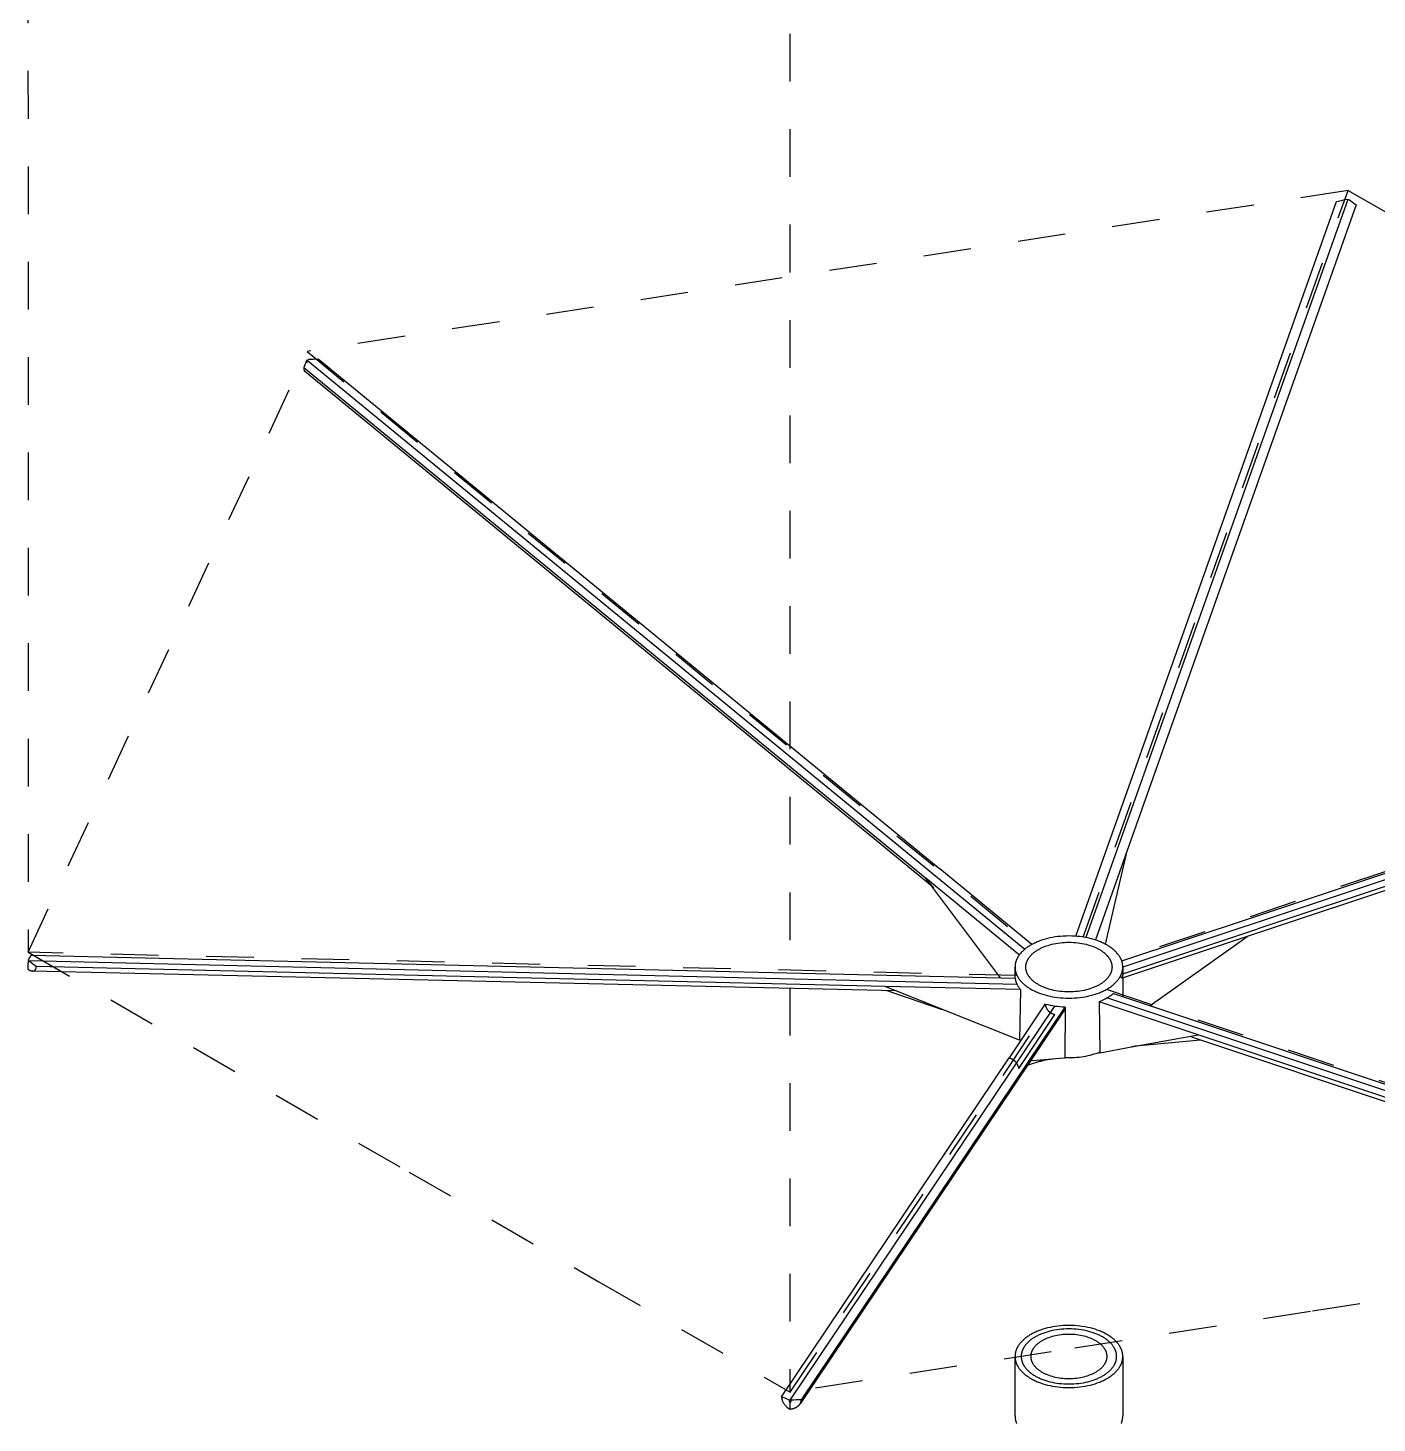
# Model space of a CAD drawing. Header units: millimetres. Extents: x 1.5 to 37.9, y -0.3 to 12.6.
# Drawn here: x 33.504 to 36.332, y 6.713 to 9.638 of the extents above; entities that cross this region are included whole.
import ezdxf

# ---------------------------------------------------------------- set-up
doc = ezdxf.new("R2010")
doc.units = ezdxf.units.MM
doc.linetypes.add('ACAD_ISO02W100', pattern=[15, 12, -3])
doc.layers.add('0.2', color=6, linetype='Continuous', lineweight=15)
doc.layers.add('0.3', color=4, linetype='Continuous', lineweight=20)

msp = doc.modelspace()

# ---------------------------------------------------------------- linework, layer by layer
at = {"layer": '0.2', "linetype": 'ACAD_ISO02W100', "lineweight": -3, "ltscale": 0.008}
for p, q in [((33.504, 10.948), (33.5044, 7.7002)), ((35.1013, 10.0258), (35.1013, 6.7783))]:
    msp.add_line(p, q, dxfattribs=at)
for points in [[(36.271, 9.2975), (34.089, 8.96)], [(35.7159, 7.7318), (36.271, 9.2975)], [(36.271, 9.2975), (37.8682, 8.3753)], [(33.5044, 7.7002), (34.089, 8.96)], [(34.089, 8.96), (35.6062, 7.7141)], [(37.8682, 8.3753), (35.7957, 7.6848)], [(35.5771, 7.6512), (33.5044, 7.7002)], [(33.5044, 7.7002), (34.303, 7.2392), (34.7008, 7.0092), (35.1017, 6.7781)], [(35.7662, 7.6219), (37.2836, 7.1156)], [(35.1017, 6.7781), (35.6572, 7.6048)], [(37.2836, 7.1156), (36.1926, 6.9468), (35.6489, 6.8625), (35.1017, 6.7781)]]:
    msp.add_lwpolyline(points, dxfattribs=at)
at = {"layer": '0.2', "lineweight": -3}
for points in [[(35.7988, 6.8526), (35.7988, 6.8535), (35.7988, 6.8543), (35.7988, 6.8551), (35.7987, 6.856), (35.7986, 6.8568), (35.7985, 6.8577), (35.7984, 6.8585), (35.7982, 6.8593), (35.7981, 6.8602), (35.7979, 6.861), (35.7977, 6.8619), (35.7975, 6.8627), (35.7973, 6.8635), (35.797, 6.8643), (35.7967, 6.8652), (35.7965, 6.866), (35.7961, 6.8668), (35.7958, 6.8676), (35.7955, 6.8684), (35.7951, 6.8692), (35.7948, 6.87), (35.7944, 6.8708), (35.794, 6.8716), (35.7935, 6.8724), (35.7931, 6.8732), (35.7926, 6.874), (35.7922, 6.8747), (35.7917, 6.8755), (35.7906, 6.877), (35.7896, 6.8785), (35.7884, 6.88), (35.7872, 6.8814), (35.786, 6.8829), (35.7847, 6.8843), (35.7833, 6.8856), (35.7819, 6.887), (35.7805, 6.8883), (35.779, 6.8896), (35.7774, 6.8908), (35.7759, 6.892), (35.7743, 6.8932), (35.7726, 6.8944), (35.771, 6.8955), (35.7692, 6.8966), (35.7675, 6.8977), (35.7658, 6.8987), (35.764, 6.8997), (35.7621, 6.9007), (35.7602, 6.9017), (35.7583, 6.9027), (35.7563, 6.9036), (35.7542, 6.9046), (35.7521, 6.9055), (35.7499, 6.9063), (35.7454, 6.908), (35.7407, 6.9096), (35.7358, 6.9111), (35.7308, 6.9125), (35.7255, 6.9137), (35.7202, 6.9147), (35.7147, 6.9157), (35.7091, 6.9164), (35.7033, 6.917), (35.6976, 6.9175), (35.6918, 6.9177), (35.6859, 6.9178), (35.6801, 6.9177), (35.6742, 6.9175), (35.6685, 6.917), (35.6628, 6.9164), (35.6572, 6.9157), (35.6516, 6.9147), (35.6463, 6.9137), (35.641, 6.9125), (35.636, 6.9111), (35.6311, 6.9096), (35.6264, 6.908), (35.6219, 6.9063), (35.6197, 6.9055), (35.6176, 6.9046), (35.6156, 6.9036), (35.6135, 6.9027), (35.6116, 6.9017), (35.6097, 6.9007), (35.6078, 6.8997), (35.606, 6.8987)], [(35.606, 6.8987), (35.6043, 6.8977), (35.6026, 6.8966), (35.6009, 6.8955), (35.5992, 6.8944), (35.5976, 6.8932), (35.5959, 6.892), (35.5944, 6.8908), (35.5928, 6.8896), (35.5914, 6.8883), (35.5899, 6.887), (35.5885, 6.8856), (35.5872, 6.8843), (35.5858, 6.8829), (35.5846, 6.8814), (35.5834, 6.88), (35.5823, 6.8785), (35.5812, 6.877), (35.5801, 6.8755), (35.5797, 6.8747), (35.5792, 6.874), (35.5787, 6.8732), (35.5783, 6.8724), (35.5779, 6.8716), (35.5775, 6.8708), (35.5771, 6.87), (35.5767, 6.8692), (35.5763, 6.8684), (35.576, 6.8676), (35.5757, 6.8668), (35.5754, 6.866), (35.5751, 6.8652), (35.5748, 6.8643), (35.5746, 6.8635), (35.5743, 6.8627), (35.5741, 6.8619), (35.5739, 6.861), (35.5737, 6.8602), (35.5736, 6.8593), (35.5734, 6.8585), (35.5733, 6.8577), (35.5732, 6.8568), (35.5731, 6.856), (35.5731, 6.8551), (35.573, 6.8543), (35.573, 6.8535), (35.573, 6.8526)], [(35.573, 6.8526), (35.573, 6.8518), (35.573, 6.8509), (35.5731, 6.8501), (35.5731, 6.8492), (35.5732, 6.8484), (35.5733, 6.8476), (35.5734, 6.8467), (35.5736, 6.8459), (35.5737, 6.845), (35.5739, 6.8442), (35.5741, 6.8434), (35.5743, 6.8425), (35.5746, 6.8417), (35.5748, 6.8409), (35.5751, 6.8401), (35.5754, 6.8393), (35.5757, 6.8384), (35.576, 6.8376), (35.5763, 6.8368), (35.5767, 6.836), (35.5771, 6.8352), (35.5775, 6.8344), (35.5779, 6.8336), (35.5783, 6.8328), (35.5787, 6.832), (35.5792, 6.8313), (35.5797, 6.8305), (35.5801, 6.8297), (35.5812, 6.8282), (35.5823, 6.8267), (35.5834, 6.8252), (35.5846, 6.8238), (35.5858, 6.8224), (35.5872, 6.821), (35.5885, 6.8196), (35.5899, 6.8183), (35.5914, 6.8169), (35.5928, 6.8157), (35.5944, 6.8144), (35.5959, 6.8132), (35.5976, 6.812), (35.5992, 6.8108), (35.6009, 6.8097), (35.6026, 6.8086), (35.6043, 6.8075), (35.606, 6.8065), (35.6078, 6.8055), (35.6097, 6.8045), (35.6116, 6.8035), (35.6135, 6.8025), (35.6156, 6.8016), (35.6176, 6.8007), (35.6197, 6.7998), (35.6219, 6.7989), (35.6264, 6.7972), (35.6311, 6.7956), (35.636, 6.7941), (35.641, 6.7928), (35.6463, 6.7916), (35.6516, 6.7905), (35.6572, 6.7896), (35.6628, 6.7888), (35.6685, 6.7882), (35.6742, 6.7878), (35.6801, 6.7875), (35.6859, 6.7874), (35.6918, 6.7875), (35.6976, 6.7878), (35.7033, 6.7882), (35.7091, 6.7888), (35.7147, 6.7896), (35.7202, 6.7905), (35.7255, 6.7916), (35.7308, 6.7928), (35.7358, 6.7941), (35.7407, 6.7956), (35.7454, 6.7972), (35.7499, 6.7989), (35.7521, 6.7998), (35.7542, 6.8007), (35.7563, 6.8016), (35.7583, 6.8025), (35.7602, 6.8035), (35.7621, 6.8045), (35.764, 6.8055), (35.7658, 6.8065), (35.7675, 6.8075), (35.7692, 6.8086), (35.771, 6.8097), (35.7726, 6.8108), (35.7743, 6.812), (35.7759, 6.8132), (35.7774, 6.8144), (35.779, 6.8157), (35.7805, 6.8169), (35.7819, 6.8183), (35.7833, 6.8196), (35.7847, 6.821), (35.786, 6.8224), (35.7872, 6.8238), (35.7884, 6.8252), (35.7896, 6.8267), (35.7906, 6.8282), (35.7917, 6.8297), (35.7922, 6.8305), (35.7926, 6.8313), (35.7931, 6.832), (35.7935, 6.8328), (35.794, 6.8336), (35.7944, 6.8344), (35.7948, 6.8352), (35.7951, 6.836), (35.7955, 6.8368), (35.7958, 6.8376), (35.7961, 6.8384), (35.7965, 6.8393), (35.7967, 6.8401), (35.797, 6.8409), (35.7973, 6.8417), (35.7975, 6.8425), (35.7977, 6.8434), (35.7979, 6.8442), (35.7981, 6.845), (35.7982, 6.8459), (35.7984, 6.8467), (35.7985, 6.8476), (35.7986, 6.8484), (35.7987, 6.8492), (35.7988, 6.8501), (35.7988, 6.8509), (35.7988, 6.8518), (35.7988, 6.8526)], [(35.573, 6.728), (35.573, 6.8526)], [(35.7988, 6.8526), (35.7988, 6.728)], [(35.573, 6.728), (35.573, 6.7271), (35.573, 6.7263), (35.5731, 6.7255), (35.5731, 6.7246), (35.5732, 6.7238), (35.5733, 6.7229), (35.5734, 6.7221), (35.5736, 6.7213), (35.5737, 6.7204), (35.5739, 6.7196), (35.5741, 6.7188), (35.5743, 6.7179), (35.5746, 6.7171), (35.5748, 6.7163), (35.5751, 6.7154), (35.5754, 6.7146), (35.5757, 6.7138), (35.576, 6.713), (35.5763, 6.7122)], [(35.7955, 6.7122), (35.7958, 6.713), (35.7961, 6.7138), (35.7965, 6.7146), (35.7967, 6.7154), (35.797, 6.7163), (35.7973, 6.7171), (35.7975, 6.7179), (35.7977, 6.7188), (35.7979, 6.7196), (35.7981, 6.7204), (35.7982, 6.7213), (35.7984, 6.7221), (35.7985, 6.7229), (35.7986, 6.7238), (35.7987, 6.7246), (35.7988, 6.7255), (35.7988, 6.7263), (35.7988, 6.7271), (35.7988, 6.728)]]:
    msp.add_lwpolyline(points, dxfattribs=at)
at = {"layer": '0.3', "lineweight": -3}
for points in [[(35.7006, 7.7342), (36.2468, 9.2741)], [(36.2702, 9.2787), (35.7214, 7.7312)], [(36.2468, 9.2741), (36.2571, 9.2766), (36.2622, 9.278), (36.2674, 9.2795)], [(36.2674, 9.2795), (36.2702, 9.2787)], [(36.2702, 9.2787), (36.2728, 9.2787)], [(36.2728, 9.2787), (36.2767, 9.2757), (36.2805, 9.2728), (36.2882, 9.2673)], [(36.2882, 9.2673), (35.8114, 7.9232)], [(34.0878, 8.9407), (34.0822, 8.9261)], [(34.0822, 8.9261), (35.3848, 7.857)], [(34.0822, 8.9261), (34.0822, 8.9245), (34.0822, 8.9238), (34.0823, 8.9231), (34.0823, 8.9225), (34.0824, 8.9219), (34.0825, 8.9214), (34.0825, 8.9211), (34.0826, 8.9209), (34.0826, 8.9206), (34.0827, 8.9204), (34.0827, 8.9202), (34.0828, 8.92), (34.0828, 8.9198), (34.0829, 8.9196), (34.083, 8.9194), (34.083, 8.9193), (34.083, 8.9192), (34.0831, 8.9191), (34.0831, 8.9191), (34.0831, 8.919), (34.0832, 8.9189), (34.0832, 8.9188), (34.0833, 8.9188), (34.0833, 8.9187), (34.0833, 8.9187), (34.0834, 8.9186), (34.0834, 8.9185), (34.0835, 8.9185), (34.0835, 8.9184), (34.0835, 8.9184), (34.0835, 8.9184), (34.0836, 8.9184), (34.0836, 8.9183), (34.0836, 8.9183), (34.0836, 8.9183), (34.0837, 8.9183), (34.0837, 8.9183)], [(34.0897, 8.9413), (34.0878, 8.9407)], [(34.0878, 8.9407), (34.0879, 8.9399), (34.088, 8.9393), (34.0881, 8.9386), (34.0882, 8.938), (34.0884, 8.937), (34.0886, 8.936)], [(34.0918, 8.943), (34.0897, 8.9413)], [(34.0897, 8.9413), (35.5937, 7.7067)], [(34.1124, 8.9439), (34.1021, 8.9433), (34.0969, 8.943), (34.0918, 8.943)], [(35.4155, 7.8745), (34.1124, 8.9439)], [(35.4029, 7.8356), (34.0837, 8.9183)], [(37.8663, 8.3571), (35.799, 7.6687)], [(36.0709, 7.7734), (37.8504, 8.3656)], [(37.8613, 8.3414), (36.0821, 7.7492)], [(37.8638, 8.3334), (36.0592, 7.733)], [(35.7695, 7.9284), (35.7697, 7.9296)], [(35.8114, 7.9232), (35.7415, 7.7259)], [(35.7627, 7.7171), (35.8077, 7.9126)], [(35.6083, 7.7163), (35.4152, 7.8748)], [(35.3847, 7.8571), (35.3856, 7.8559), (35.3899, 7.8503), (35.3944, 7.8447), (35.3963, 7.8425), (35.3985, 7.84), (35.3996, 7.8388), (35.4007, 7.8376), (35.4013, 7.8371), (35.4018, 7.8366), (35.4023, 7.8362), (35.4028, 7.8357)], [(35.5423, 7.6466), (35.3856, 7.8559)], [(35.3859, 7.8561), (35.5823, 7.695)], [(35.797, 7.6822), (36.0709, 7.7733)], [(35.7988, 7.6691), (35.7988, 7.67), (35.7988, 7.6708), (35.7988, 7.6716), (35.7987, 7.6725), (35.7986, 7.6733), (35.7985, 7.6742), (35.7984, 7.675), (35.7982, 7.6758), (35.7981, 7.6767), (35.7979, 7.6775), (35.7977, 7.6783), (35.7975, 7.6792), (35.7973, 7.68), (35.797, 7.6808), (35.7967, 7.6817), (35.7965, 7.6825), (35.7961, 7.6833), (35.7958, 7.6841), (35.7955, 7.6849), (35.7951, 7.6857), (35.7948, 7.6865), (35.7944, 7.6873), (35.794, 7.6881), (35.7935, 7.6889), (35.7931, 7.6897), (35.7926, 7.6904), (35.7922, 7.6912), (35.7917, 7.692), (35.7906, 7.6935), (35.7896, 7.695), (35.7884, 7.6965), (35.7872, 7.6979), (35.786, 7.6994), (35.7847, 7.7008), (35.7833, 7.7021), (35.7819, 7.7035), (35.7805, 7.7048), (35.779, 7.7061), (35.7774, 7.7073), (35.7759, 7.7085), (35.7743, 7.7097), (35.7726, 7.7109), (35.771, 7.712), (35.7692, 7.7131), (35.7675, 7.7142), (35.7658, 7.7152), (35.764, 7.7162), (35.7621, 7.7172), (35.7602, 7.7182), (35.7583, 7.7192), (35.7563, 7.7201), (35.7542, 7.721), (35.7521, 7.722), (35.7499, 7.7228), (35.7454, 7.7245), (35.7407, 7.7261), (35.7358, 7.7276), (35.7308, 7.729), (35.7255, 7.7302), (35.7202, 7.7312), (35.7147, 7.7322), (35.7091, 7.7329), (35.7033, 7.7335), (35.6976, 7.734), (35.6918, 7.7342), (35.6859, 7.7343), (35.6801, 7.7342), (35.6742, 7.734), (35.6685, 7.7335), (35.6628, 7.7329), (35.6572, 7.7322), (35.6516, 7.7312), (35.6463, 7.7302), (35.641, 7.729), (35.636, 7.7276), (35.6311, 7.7261), (35.6264, 7.7245), (35.6219, 7.7228), (35.6197, 7.722), (35.6176, 7.721), (35.6156, 7.7201), (35.6135, 7.7192), (35.6116, 7.7182), (35.6097, 7.7172), (35.6078, 7.7162), (35.606, 7.7152)], [(35.7003, 7.7339), (35.7004, 7.7342)], [(36.0592, 7.733), (35.7976, 7.6459)], [(35.7988, 7.655), (35.7988, 7.655), (36.0821, 7.7493)], [(36.0421, 7.7208), (36.0592, 7.733)], [(33.5049, 7.6845), (33.5063, 7.6868), (33.5077, 7.6892), (33.5105, 7.6942)], [(33.5105, 7.6942), (35.5733, 7.6458)], [(35.606, 7.7152), (35.6043, 7.7142), (35.6026, 7.7131), (35.6009, 7.712), (35.5992, 7.7109), (35.5976, 7.7097), (35.5959, 7.7085), (35.5944, 7.7073), (35.5928, 7.7061), (35.5914, 7.7048), (35.5899, 7.7035), (35.5885, 7.7021), (35.5872, 7.7008), (35.5858, 7.6994), (35.5846, 7.6979), (35.5834, 7.6965), (35.5823, 7.695), (35.5812, 7.6935), (35.5801, 7.692), (35.5797, 7.6912), (35.5792, 7.6904), (35.5787, 7.6897), (35.5783, 7.6889), (35.5779, 7.6881), (35.5775, 7.6873), (35.5771, 7.6865), (35.5767, 7.6857), (35.5763, 7.6849), (35.576, 7.6841), (35.5757, 7.6833), (35.5754, 7.6825), (35.5751, 7.6817), (35.5748, 7.6808), (35.5746, 7.68), (35.5743, 7.6792), (35.5741, 7.6783), (35.5739, 7.6775), (35.5737, 7.6767), (35.5736, 7.6758), (35.5734, 7.675), (35.5733, 7.6742), (35.5732, 7.6733), (35.5731, 7.6725), (35.5731, 7.6716), (35.573, 7.6708), (35.573, 7.67), (35.573, 7.6691)], [(35.7763, 7.6691), (35.7763, 7.6684), (35.7762, 7.6678), (35.7762, 7.6671), (35.7761, 7.6664), (35.7761, 7.6657), (35.776, 7.6651), (35.7759, 7.6644), (35.7758, 7.6637), (35.7756, 7.6631), (35.7755, 7.6624), (35.7753, 7.6617), (35.7752, 7.6611), (35.775, 7.6604), (35.7748, 7.6597), (35.7746, 7.6591), (35.7743, 7.6584), (35.7741, 7.6578), (35.7738, 7.6571), (35.7736, 7.6565), (35.7733, 7.6558), (35.773, 7.6552), (35.7727, 7.6545), (35.7723, 7.6539), (35.772, 7.6533), (35.7716, 7.6527), (35.7713, 7.652), (35.7709, 7.6514), (35.7705, 7.6508), (35.7697, 7.6496), (35.7688, 7.6484), (35.7679, 7.6472), (35.767, 7.6461), (35.766, 7.6449), (35.7649, 7.6438), (35.7638, 7.6427), (35.7627, 7.6416), (35.7615, 7.6406), (35.7604, 7.6396), (35.7591, 7.6385), (35.7579, 7.6376), (35.7566, 7.6366), (35.7553, 7.6357), (35.7539, 7.6348), (35.7526, 7.6339), (35.7512, 7.6331), (35.7498, 7.6322), (35.7484, 7.6314), (35.7469, 7.6306), (35.7454, 7.6298), (35.7438, 7.6291), (35.7422, 7.6283), (35.7405, 7.6276), (35.7388, 7.6268), (35.7371, 7.6261), (35.7335, 7.6248), (35.7298, 7.6235), (35.7258, 7.6223), (35.7218, 7.6212), (35.7176, 7.6203), (35.7133, 7.6194), (35.7089, 7.6187), (35.7044, 7.6181), (35.6999, 7.6176), (35.6952, 7.6172), (35.6906, 7.617), (35.6859, 7.6169), (35.6812, 7.617), (35.6766, 7.6172), (35.672, 7.6176), (35.6674, 7.6181), (35.6629, 7.6187), (35.6585, 7.6194), (35.6542, 7.6203), (35.65, 7.6212), (35.646, 7.6223), (35.6421, 7.6235), (35.6383, 7.6248), (35.6347, 7.6261), (35.633, 7.6268), (35.6313, 7.6276), (35.6296, 7.6283), (35.628, 7.6291), (35.6265, 7.6298), (35.6249, 7.6306), (35.6235, 7.6314), (35.622, 7.6322), (35.6206, 7.6331), (35.6192, 7.6339), (35.6179, 7.6348), (35.6165, 7.6357), (35.6152, 7.6366), (35.6139, 7.6376), (35.6127, 7.6385), (35.6115, 7.6396), (35.6103, 7.6406), (35.6091, 7.6416), (35.608, 7.6427), (35.6069, 7.6438), (35.6059, 7.6449), (35.6049, 7.6461), (35.6039, 7.6472), (35.603, 7.6484), (35.6021, 7.6496), (35.6013, 7.6508), (35.6009, 7.6514), (35.6005, 7.652), (35.6002, 7.6527), (35.5998, 7.6533), (35.5995, 7.6539), (35.5991, 7.6545), (35.5988, 7.6552), (35.5985, 7.6558), (35.5982, 7.6565), (35.598, 7.6571), (35.5977, 7.6578), (35.5975, 7.6584), (35.5972, 7.6591), (35.597, 7.6597), (35.5968, 7.6604), (35.5966, 7.6611), (35.5965, 7.6617), (35.5963, 7.6624), (35.5962, 7.6631), (35.596, 7.6637), (35.5959, 7.6644), (35.5958, 7.6651), (35.5957, 7.6657), (35.5957, 7.6664), (35.5956, 7.6671), (35.5956, 7.6678), (35.5956, 7.6684), (35.5956, 7.6691), (35.5956, 7.6698), (35.5956, 7.6705), (35.5956, 7.6711), (35.5957, 7.6718), (35.5957, 7.6725), (35.5958, 7.6732), (35.5959, 7.6738), (35.596, 7.6745), (35.5962, 7.6752), (35.5963, 7.6758), (35.5965, 7.6765), (35.5966, 7.6772), (35.5968, 7.6778), (35.597, 7.6785), (35.5972, 7.6791), (35.5975, 7.6798), (35.5977, 7.6805), (35.598, 7.6811), (35.5982, 7.6817), (35.5985, 7.6824), (35.5988, 7.683), (35.5991, 7.6837), (35.5995, 7.6843), (35.5998, 7.6849), (35.6002, 7.6856), (35.6005, 7.6862), (35.6009, 7.6868), (35.6013, 7.6874), (35.6021, 7.6886), (35.603, 7.6898), (35.6039, 7.691), (35.6049, 7.6922), (35.6059, 7.6933), (35.6069, 7.6944), (35.608, 7.6955), (35.6091, 7.6966), (35.6103, 7.6976), (35.6115, 7.6987), (35.6127, 7.6997), (35.6139, 7.7006), (35.6152, 7.7016), (35.6165, 7.7025), (35.6179, 7.7034), (35.6192, 7.7043), (35.6206, 7.7052), (35.622, 7.706)], [(35.622, 7.706), (35.6235, 7.7068), (35.6249, 7.7076), (35.6265, 7.7084), (35.628, 7.7092), (35.6296, 7.7099), (35.6313, 7.7107), (35.633, 7.7114), (35.6347, 7.7121), (35.6383, 7.7134), (35.6421, 7.7147), (35.646, 7.7159), (35.65, 7.717), (35.6542, 7.718), (35.6585, 7.7188), (35.6629, 7.7196), (35.6674, 7.7202), (35.672, 7.7206), (35.6766, 7.721), (35.6812, 7.7212), (35.6859, 7.7213), (35.6906, 7.7212), (35.6952, 7.721), (35.6999, 7.7206), (35.7044, 7.7202), (35.7089, 7.7196), (35.7133, 7.7188), (35.7176, 7.718), (35.7218, 7.717), (35.7258, 7.7159), (35.7298, 7.7147), (35.7335, 7.7134), (35.7371, 7.7121), (35.7388, 7.7114), (35.7405, 7.7107), (35.7422, 7.7099), (35.7438, 7.7092), (35.7454, 7.7084), (35.7469, 7.7076), (35.7484, 7.7068), (35.7498, 7.706), (35.7512, 7.7052), (35.7526, 7.7043), (35.7539, 7.7034), (35.7553, 7.7025), (35.7566, 7.7016), (35.7579, 7.7006), (35.7591, 7.6997), (35.7604, 7.6987), (35.7615, 7.6976), (35.7627, 7.6966), (35.7638, 7.6955), (35.7649, 7.6944), (35.766, 7.6933), (35.767, 7.6922), (35.7679, 7.691), (35.7688, 7.6898), (35.7697, 7.6886), (35.7705, 7.6874), (35.7709, 7.6868), (35.7713, 7.6862), (35.7716, 7.6856), (35.772, 7.6849), (35.7723, 7.6843), (35.7727, 7.6837), (35.773, 7.683), (35.7733, 7.6824), (35.7736, 7.6817), (35.7738, 7.6811), (35.7741, 7.6805), (35.7743, 7.6798), (35.7746, 7.6791), (35.7748, 7.6785), (35.775, 7.6778), (35.7752, 7.6772), (35.7753, 7.6765), (35.7755, 7.6758), (35.7756, 7.6752), (35.7758, 7.6745), (35.7759, 7.6738), (35.776, 7.6732), (35.7761, 7.6725), (35.7761, 7.6718), (35.7762, 7.6711), (35.7762, 7.6705), (35.7763, 7.6698), (35.7763, 7.6691)], [(35.856, 7.5887), (36.0421, 7.7208)], [(33.5049, 7.6845), (33.5045, 7.6803), (33.504, 7.6763)], [(33.504, 7.6763), (33.5046, 7.6774), (33.505, 7.678), (33.5053, 7.6786), (33.5054, 7.6789), (33.5055, 7.6793), (33.5057, 7.6796), (33.5058, 7.6799), (33.506, 7.6803), (33.5061, 7.6807), (33.5062, 7.681), (33.5063, 7.6814)], [(33.504, 7.6763), (33.504, 7.6645)], [(33.504, 7.6645), (33.5046, 7.6641), (33.5052, 7.6637), (33.5058, 7.6634), (33.5064, 7.663), (33.5071, 7.6627), (33.5077, 7.6624), (33.5083, 7.6621), (33.5089, 7.6619), (33.5092, 7.6618), (33.5095, 7.6617), (33.5098, 7.6615), (33.5101, 7.6615), (33.5104, 7.6614), (33.5107, 7.6613), (33.511, 7.6612), (33.5113, 7.6611), (33.5115, 7.6611), (33.5118, 7.661), (33.5121, 7.661), (33.5124, 7.6609), (33.5127, 7.6609), (33.513, 7.6609), (33.5133, 7.6609), (33.5135, 7.6608)], [(33.5055, 7.6826), (33.5049, 7.6845)], [(33.5055, 7.6826), (35.5768, 7.6336)], [(33.5063, 7.6814), (33.5055, 7.6826)], [(33.5214, 7.6705), (33.5138, 7.6758), (33.5101, 7.6786), (33.5063, 7.6814)], [(33.5135, 7.6608), (33.5137, 7.6608), (33.5139, 7.6608), (33.5141, 7.6608), (33.5143, 7.6609), (33.5144, 7.6609), (33.5146, 7.6609), (33.5148, 7.6609), (33.515, 7.6609), (33.5152, 7.661), (33.5153, 7.661), (33.5155, 7.661), (33.5157, 7.6611), (33.5159, 7.6611), (33.516, 7.6611), (33.5162, 7.6612), (33.5164, 7.6613), (33.5165, 7.6613), (33.5167, 7.6614), (33.5168, 7.6614), (33.517, 7.6615), (33.5171, 7.6615), (33.5172, 7.6616), (33.5174, 7.6617), (33.5175, 7.6618), (33.5176, 7.6618), (33.5178, 7.6619), (33.5179, 7.662), (33.518, 7.6621), (33.5182, 7.6622), (33.5183, 7.6623), (33.5184, 7.6624), (33.5185, 7.6625), (33.5186, 7.6626), (33.5188, 7.6627), (33.5189, 7.6628), (33.519, 7.6629), (33.5191, 7.663), (33.5192, 7.6631), (33.5193, 7.6633), (33.5194, 7.6634), (33.5195, 7.6635), (33.5196, 7.6636), (33.5197, 7.6638), (33.5198, 7.6639), (33.5199, 7.664), (33.5199, 7.6642), (33.52, 7.6643), (33.5201, 7.6645), (33.5202, 7.6646), (33.5203, 7.6648), (33.5203, 7.6649), (33.5204, 7.6651), (33.5205, 7.6652), (33.5205, 7.6654), (33.5206, 7.6656), (33.5207, 7.6657), (33.5207, 7.6659), (33.5208, 7.6661), (33.5209, 7.6664), (33.521, 7.6668), (33.5211, 7.6672), (33.5212, 7.6675), (33.5212, 7.6679), (33.5213, 7.6683), (33.5213, 7.6688), (33.5213, 7.6692), (33.5214, 7.6696), (33.5214, 7.67), (33.5214, 7.6705)], [(35.3009, 7.6284), (33.5214, 7.6705)], [(35.573, 7.6691), (35.573, 7.6683), (35.573, 7.6674), (35.5731, 7.6666), (35.5731, 7.6657), (35.5732, 7.6649), (35.5733, 7.6641), (35.5734, 7.6632), (35.5736, 7.6624), (35.5737, 7.6615), (35.5739, 7.6607), (35.5741, 7.6599), (35.5743, 7.659), (35.5746, 7.6582), (35.5748, 7.6574), (35.5751, 7.6566), (35.5754, 7.6557), (35.5757, 7.6549), (35.576, 7.6541), (35.5763, 7.6533), (35.5767, 7.6525), (35.5771, 7.6517), (35.5775, 7.6509), (35.5779, 7.6501), (35.5783, 7.6493), (35.5787, 7.6485), (35.5792, 7.6478), (35.5797, 7.647), (35.5801, 7.6462), (35.5812, 7.6447), (35.5823, 7.6432), (35.5834, 7.6417), (35.5846, 7.6403), (35.5858, 7.6389), (35.5872, 7.6375), (35.5885, 7.6361), (35.5899, 7.6348), (35.5914, 7.6334), (35.5928, 7.6322), (35.5944, 7.6309), (35.5959, 7.6297), (35.5976, 7.6285), (35.5992, 7.6273), (35.6009, 7.6262), (35.6026, 7.6251), (35.6043, 7.624), (35.606, 7.623), (35.6078, 7.622), (35.6097, 7.621), (35.6116, 7.62), (35.6135, 7.619), (35.6156, 7.6181), (35.6176, 7.6172), (35.6197, 7.6163), (35.6219, 7.6154), (35.6264, 7.6137), (35.6311, 7.6121), (35.636, 7.6106), (35.641, 7.6093), (35.6463, 7.608), (35.6516, 7.607), (35.6572, 7.6061), (35.6628, 7.6053), (35.6685, 7.6047), (35.6742, 7.6043), (35.6801, 7.604), (35.6859, 7.6039), (35.6918, 7.604), (35.6976, 7.6043), (35.7033, 7.6047), (35.7091, 7.6053), (35.7147, 7.6061), (35.7202, 7.607), (35.7255, 7.608), (35.7308, 7.6093), (35.7358, 7.6106), (35.7407, 7.6121), (35.7454, 7.6137), (35.7499, 7.6154), (35.7521, 7.6163), (35.7542, 7.6172), (35.7563, 7.6181), (35.7583, 7.619), (35.7602, 7.62), (35.7621, 7.621), (35.764, 7.622), (35.7658, 7.623), (35.7675, 7.624), (35.7692, 7.6251), (35.7709, 7.6262), (35.7726, 7.6273), (35.7742, 7.6284), (35.7758, 7.6296), (35.7774, 7.6308), (35.7789, 7.6321), (35.7804, 7.6334), (35.7818, 7.6347), (35.7832, 7.636), (35.7845, 7.6373), (35.7858, 7.6387), (35.7871, 7.6401), (35.7883, 7.6416), (35.7894, 7.643), (35.7905, 7.6445), (35.7915, 7.646), (35.792, 7.6468), (35.7925, 7.6475), (35.793, 7.6483), (35.7934, 7.6491), (35.7938, 7.6499), (35.7942, 7.6507), (35.7946, 7.6515), (35.795, 7.6522), (35.7954, 7.653), (35.7957, 7.6538), (35.796, 7.6546), (35.7963, 7.6555), (35.7966, 7.6563), (35.7969, 7.6571), (35.7972, 7.6579), (35.7974, 7.6587), (35.7976, 7.6595), (35.7978, 7.6604), (35.798, 7.6612), (35.7982, 7.662), (35.7983, 7.6629), (35.7985, 7.6637), (35.7986, 7.6645), (35.7987, 7.6654), (35.7987, 7.6662), (35.7988, 7.667), (35.7988, 7.6679), (35.7988, 7.6687)], [(35.573, 7.6458), (35.573, 7.6691)], [(35.7988, 7.6683), (35.7988, 7.655)], [(35.3236, 7.6193), (33.5135, 7.6608)], [(35.5733, 7.6458), (35.5734, 7.6451), (35.5735, 7.6443), (35.5736, 7.6436), (35.5738, 7.6428), (35.5739, 7.6421), (35.5741, 7.6413), (35.5743, 7.6405), (35.5745, 7.6398), (35.5748, 7.639), (35.575, 7.6383), (35.5753, 7.6375), (35.5755, 7.6367), (35.5758, 7.636), (35.5762, 7.6352), (35.5768, 7.6336)], [(35.7988, 7.655), (35.7985, 7.6518), (35.7985, 7.6504), (35.7984, 7.6493), (35.7984, 7.6487), (35.7983, 7.6482), (35.7983, 7.6478), (35.7982, 7.6474), (35.7982, 7.6472), (35.7982, 7.6471), (35.7981, 7.6469), (35.7981, 7.6468), (35.7981, 7.6467), (35.798, 7.6466), (35.798, 7.6466), (35.798, 7.6465), (35.798, 7.6464), (35.798, 7.6464), (35.7979, 7.6463), (35.7979, 7.6463), (35.7979, 7.6463), (35.7979, 7.6463), (35.7979, 7.6462), (35.7979, 7.6462), (35.7979, 7.6462), (35.7979, 7.6462), (35.7978, 7.6462), (35.7978, 7.6461), (35.7978, 7.6461), (35.7978, 7.6461), (35.7978, 7.6461), (35.7978, 7.6461), (35.7978, 7.6461), (35.7978, 7.6461), (35.7977, 7.6461), (35.7977, 7.6461), (35.7977, 7.646), (35.7977, 7.646), (35.7977, 7.646), (35.7977, 7.646), (35.7977, 7.646), (35.7977, 7.646), (35.7977, 7.646), (35.7977, 7.646), (35.7977, 7.646), (35.7977, 7.646), (35.7977, 7.646), (35.7977, 7.646), (35.7976, 7.646), (35.7976, 7.646), (35.7976, 7.646), (35.7976, 7.646), (35.7976, 7.646), (35.7976, 7.646), (35.7976, 7.646), (35.7976, 7.646), (35.7976, 7.646), (35.7976, 7.646), (35.7976, 7.646), (35.7976, 7.646), (35.7976, 7.646), (35.7975, 7.646), (35.7975, 7.646), (35.7975, 7.646), (35.7975, 7.646), (35.7975, 7.646), (35.7975, 7.646), (35.7975, 7.646), (35.7975, 7.646), (35.7975, 7.646), (35.7975, 7.646), (35.7975, 7.646), (35.7975, 7.646), (35.7974, 7.646), (35.7974, 7.646), (35.7974, 7.646), (35.7974, 7.646), (35.7974, 7.646), (35.7974, 7.646), (35.7974, 7.646), (35.7974, 7.646), (35.7974, 7.646), (35.7974, 7.646), (35.7974, 7.646), (35.7973, 7.646), (35.7973, 7.646), (35.7973, 7.646), (35.7973, 7.646), (35.7973, 7.646), (35.7972, 7.646), (35.7972, 7.646), (35.7972, 7.6461), (35.7972, 7.6461), (35.7972, 7.6461), (35.7971, 7.6461), (35.7971, 7.6461), (35.7971, 7.6461), (35.7971, 7.6461), (35.7971, 7.6462), (35.797, 7.6462), (35.797, 7.6462), (35.7969, 7.6463), (35.7969, 7.6463), (35.7968, 7.6464), (35.7968, 7.6464), (35.7968, 7.6465), (35.7967, 7.6466), (35.7966, 7.6467), (35.7965, 7.6468), (35.7964, 7.647), (35.7963, 7.6471), (35.7962, 7.6473), (35.7959, 7.6477), (35.7956, 7.6481), (35.7952, 7.6486), (35.794, 7.6503)], [(35.7988, 7.6464), (35.7988, 7.6075)], [(35.4346, 7.5748), (35.3009, 7.6284)], [(35.5844, 7.6218), (35.3009, 7.6284)], [(35.4212, 7.5797), (35.3031, 7.6198)], [(35.5768, 7.6336), (35.5776, 7.6322), (35.5783, 7.6308), (35.5792, 7.6293), (35.5801, 7.6279), (35.5811, 7.6264), (35.5821, 7.625), (35.5832, 7.6235), (35.5843, 7.6221)], [(35.5844, 7.6218), (35.5824, 7.5156)], [(35.5843, 7.6221), (35.5843, 7.6216)], [(35.7657, 7.6044), (35.7694, 7.6067), (35.7712, 7.6079), (35.773, 7.6091), (35.7746, 7.6103), (35.7763, 7.6115), (35.7779, 7.6128), (35.7794, 7.614)], [(35.7794, 7.614), (37.2895, 7.1096)], [(35.7795, 7.6139), (35.7802, 7.6137)], [(35.1017, 6.761), (35.6567, 7.5875)], [(35.6364, 7.5918), (35.5604, 7.4786)], [(35.6021, 7.4721), (35.6781, 7.5853)], [(35.6753, 7.5772), (35.6051, 7.4726)], [(35.6364, 7.591), (35.6364, 7.5905), (35.6365, 7.5901), (35.6365, 7.5897), (35.6366, 7.5893), (35.6367, 7.5889), (35.6368, 7.5885), (35.6368, 7.5881), (35.6369, 7.5876), (35.6371, 7.5872), (35.6372, 7.5868), (35.6373, 7.5864), (35.6374, 7.586), (35.6376, 7.5856), (35.6378, 7.5851), (35.6379, 7.5847), (35.6381, 7.5843), (35.6383, 7.5839), (35.6385, 7.5835), (35.6387, 7.5831), (35.6389, 7.5827), (35.6391, 7.5823), (35.6394, 7.5819), (35.6396, 7.5815), (35.6398, 7.5811), (35.6401, 7.5807), (35.6404, 7.5803), (35.6406, 7.5799), (35.6409, 7.5795), (35.6412, 7.5791), (35.6415, 7.5787), (35.6419, 7.5784), (35.6422, 7.578), (35.6425, 7.5776), (35.6429, 7.5772), (35.6433, 7.5768), (35.6437, 7.5765), (35.644, 7.5761), (35.6444, 7.5757), (35.6448, 7.5754), (35.6453, 7.5751), (35.6457, 7.5747), (35.6461, 7.5744), (35.6465, 7.5741), (35.647, 7.5738), (35.6474, 7.5735), (35.6478, 7.5732), (35.6483, 7.5729), (35.6488, 7.5727), (35.6492, 7.5724), (35.6497, 7.5722), (35.6502, 7.5719), (35.6507, 7.5717), (35.6511, 7.5715), (35.6516, 7.5713), (35.6521, 7.5711), (35.6526, 7.5709), (35.6531, 7.5707), (35.6536, 7.5706), (35.6541, 7.5704), (35.6546, 7.5703), (35.6551, 7.5702), (35.6557, 7.57), (35.6562, 7.5699), (35.6567, 7.5698)], [(35.6367, 7.5917), (35.6416, 7.5905), (35.6465, 7.5894), (35.6516, 7.5884), (35.6567, 7.5875)], [(35.6567, 7.5875), (35.6619, 7.5869), (35.6671, 7.5863), (35.6725, 7.5859), (35.6778, 7.5856)], [(35.6752, 7.577), (35.675, 7.5768), (35.6748, 7.5765), (35.6746, 7.5763), (35.6744, 7.576), (35.6742, 7.5758), (35.674, 7.5755), (35.6738, 7.5753), (35.6736, 7.5751), (35.6733, 7.5748), (35.6731, 7.5746), (35.6729, 7.5744), (35.6726, 7.5742), (35.6724, 7.5739), (35.6721, 7.5737), (35.6719, 7.5735), (35.6716, 7.5733), (35.6713, 7.5731), (35.6711, 7.5729), (35.6708, 7.5728), (35.6705, 7.5726), (35.6702, 7.5724), (35.6699, 7.5722), (35.6697, 7.5721), (35.6694, 7.5719)], [(35.6755, 7.5772), (35.6757, 7.5774), (35.6758, 7.5777), (35.676, 7.5779), (35.6761, 7.5781), (35.6762, 7.5784), (35.6764, 7.5786), (35.6765, 7.5789), (35.6766, 7.5791), (35.6767, 7.5793), (35.6768, 7.5796), (35.6769, 7.5798), (35.677, 7.5801), (35.6771, 7.5803), (35.6772, 7.5806), (35.6773, 7.5808), (35.6774, 7.5811), (35.6775, 7.5813), (35.6776, 7.5816), (35.6776, 7.5819), (35.6777, 7.5821), (35.6778, 7.5824), (35.6778, 7.5826), (35.6779, 7.5829), (35.6779, 7.5832), (35.6779, 7.5834), (35.678, 7.5837), (35.678, 7.584), (35.678, 7.5842), (35.678, 7.5845), (35.6781, 7.5848), (35.6781, 7.585), (35.6781, 7.5853)], [(35.6781, 7.5853), (35.6775, 7.4783)], [(35.749, 7.5963), (35.7534, 7.5982), (35.7577, 7.6002), (35.7618, 7.6023), (35.7657, 7.6044)], [(35.9566, 7.527), (35.749, 7.5963)], [(35.749, 7.5963), (35.7505, 7.4896)], [(37.282, 7.0983), (35.7657, 7.6044)], [(35.5824, 7.5156), (35.4346, 7.5748)], [(35.5807, 7.4566), (35.6567, 7.5698)], [(35.6691, 7.5718), (35.6693, 7.5719)], [(35.5824, 7.5183), (35.5837, 7.5168), (35.585, 7.5152)], [(35.8172, 7.5017), (35.9566, 7.527)], [(35.9479, 7.5211), (35.9399, 7.5239)], [(37.2683, 7.08), (35.9479, 7.5211)], [(37.259, 7.0919), (35.9566, 7.527)], [(35.6779, 7.4794), (35.6829, 7.4793), (35.6878, 7.4793), (35.6928, 7.4794), (35.6977, 7.4796), (35.7026, 7.48), (35.7074, 7.4805), (35.7122, 7.4811), (35.7169, 7.4818), (35.7215, 7.4826), (35.7261, 7.4835), (35.7305, 7.4846), (35.7348, 7.4857), (35.739, 7.4869), (35.743, 7.4882), (35.7469, 7.4896), (35.7507, 7.4911)], [(35.7505, 7.4896), (35.8172, 7.5017)], [(35.8488, 7.506), (35.8409, 7.5052), (35.833, 7.5042), (35.8251, 7.503), (35.8172, 7.5017)], [(35.833, 7.5045), (35.8479, 7.5059)], [(35.8488, 7.506), (35.962, 7.5163)], [(35.0836, 6.7683), (35.5605, 7.4787)], [(35.6051, 7.4726), (35.1223, 6.7533)], [(35.6017, 7.4722), (35.125, 6.762)], [(35.5604, 7.4786), (35.5608, 7.4785), (35.5623, 7.4782), (35.5628, 7.4781), (35.5633, 7.4779), (35.5636, 7.4779), (35.5639, 7.4778), (35.5642, 7.4777), (35.5645, 7.4776), (35.5648, 7.4775), (35.5651, 7.4773), (35.5654, 7.4772), (35.5658, 7.477), (35.5662, 7.4769), (35.5666, 7.4767), (35.567, 7.4764), (35.5675, 7.4762), (35.5679, 7.4759), (35.5684, 7.4755), (35.5689, 7.4752), (35.5695, 7.4748), (35.57, 7.4744), (35.5706, 7.4739), (35.5712, 7.4734), (35.5718, 7.4729), (35.5724, 7.4723), (35.573, 7.4717), (35.5736, 7.471), (35.5741, 7.4704), (35.5746, 7.4698), (35.5751, 7.4692), (35.5756, 7.4685), (35.576, 7.4679), (35.5764, 7.4673), (35.5768, 7.4666), (35.5772, 7.466), (35.5775, 7.4654), (35.5778, 7.4648), (35.5781, 7.4641), (35.5784, 7.4635), (35.5787, 7.463), (35.5789, 7.4624), (35.5791, 7.4618), (35.5795, 7.4608), (35.5799, 7.4598), (35.5801, 7.4589), (35.5804, 7.4582), (35.5805, 7.4575), (35.5806, 7.457), (35.5807, 7.4566)], [(35.6155, 7.468), (35.5944, 7.4611)], [(35.6576, 7.4767), (35.6021, 7.4721)], [(35.6024, 7.4722), (35.6026, 7.4722), (35.6028, 7.4722), (35.6029, 7.4722), (35.6031, 7.4722), (35.6033, 7.4721), (35.6033, 7.4721), (35.6034, 7.4721), (35.6035, 7.4721), (35.6036, 7.4721), (35.6036, 7.4721), (35.6037, 7.4721), (35.6038, 7.4721), (35.6038, 7.4721), (35.6039, 7.472), (35.6039, 7.472), (35.6039, 7.472), (35.604, 7.472), (35.604, 7.472), (35.604, 7.472), (35.604, 7.472), (35.6041, 7.472), (35.6041, 7.472), (35.6041, 7.472), (35.6041, 7.4719), (35.6042, 7.4719), (35.6042, 7.4719), (35.6042, 7.4719), (35.6042, 7.4719), (35.6042, 7.4719), (35.6043, 7.4719), (35.6043, 7.4719), (35.6043, 7.4718), (35.6043, 7.4718), (35.6043, 7.4718), (35.6043, 7.4718), (35.6043, 7.4718), (35.6043, 7.4718), (35.6043, 7.4718), (35.6043, 7.4718), (35.6043, 7.4718), (35.6043, 7.4718), (35.6044, 7.4718), (35.6044, 7.4718), (35.6044, 7.4718), (35.6044, 7.4717), (35.6044, 7.4717), (35.6044, 7.4717), (35.6044, 7.4717), (35.6044, 7.4717), (35.6044, 7.4717)], [(35.6576, 7.4767), (35.6525, 7.4762), (35.6473, 7.4755), (35.6421, 7.4747), (35.6368, 7.4737), (35.6315, 7.4725), (35.6262, 7.4712), (35.6209, 7.4697), (35.6155, 7.468)], [(35.6368, 7.475), (35.6155, 7.468)], [(35.6775, 7.4783), (35.6576, 7.4767)], [(35.7859, 6.8527), (35.7859, 6.8535), (35.7859, 6.8542), (35.7858, 6.855), (35.7858, 6.8557), (35.7857, 6.8565), (35.7856, 6.8572), (35.7855, 6.858), (35.7854, 6.8587), (35.7852, 6.8594), (35.7851, 6.8602), (35.7849, 6.8609), (35.7847, 6.8616), (35.7845, 6.8624), (35.7843, 6.8631), (35.784, 6.8638), (35.7838, 6.8646), (35.7835, 6.8653), (35.7832, 6.866), (35.7829, 6.8667), (35.7826, 6.8674), (35.7823, 6.8681), (35.7819, 6.8689), (35.7816, 6.8696), (35.7812, 6.8702), (35.7808, 6.8709), (35.7804, 6.8716), (35.78, 6.8723), (35.7795, 6.873), (35.7786, 6.8743), (35.7777, 6.8757), (35.7767, 6.877), (35.7756, 6.8783), (35.7745, 6.8795), (35.7733, 6.8808), (35.7721, 6.882), (35.7709, 6.8832), (35.7696, 6.8843), (35.7683, 6.8855), (35.7669, 6.8866), (35.7656, 6.8876), (35.7641, 6.8887), (35.7627, 6.8897), (35.7612, 6.8907), (35.7597, 6.8917), (35.7582, 6.8926), (35.7566, 6.8936), (35.755, 6.8945), (35.7534, 6.8953), (35.7517, 6.8962), (35.75, 6.8971), (35.7482, 6.8979), (35.7464, 6.8987), (35.7445, 6.8995), (35.7426, 6.9003), (35.7386, 6.9018), (35.7344, 6.9032), (35.7301, 6.9045), (35.7256, 6.9057), (35.721, 6.9068), (35.7162, 6.9078), (35.7114, 6.9086), (35.7064, 6.9092), (35.7013, 6.9098), (35.6962, 6.9102), (35.6911, 6.9104), (35.6859, 6.9105), (35.6807, 6.9104), (35.6756, 6.9102), (35.6705, 6.9098), (35.6654, 6.9092), (35.6604, 6.9086), (35.6556, 6.9078), (35.6508, 6.9068), (35.6462, 6.9057), (35.6417, 6.9045), (35.6374, 6.9032), (35.6332, 6.9018), (35.6292, 6.9003), (35.6273, 6.8995), (35.6254, 6.8987), (35.6236, 6.8979), (35.6218, 6.8971), (35.6201, 6.8962), (35.6184, 6.8953), (35.6168, 6.8945), (35.6152, 6.8936)], [(35.6152, 6.8936), (35.6136, 6.8926), (35.6121, 6.8917), (35.6106, 6.8907), (35.6091, 6.8897), (35.6077, 6.8887), (35.6062, 6.8876), (35.6049, 6.8866), (35.6035, 6.8855), (35.6022, 6.8843), (35.6009, 6.8832), (35.5997, 6.882), (35.5985, 6.8808), (35.5973, 6.8795), (35.5962, 6.8783), (35.5951, 6.877), (35.5941, 6.8757), (35.5932, 6.8743), (35.5923, 6.873), (35.5918, 6.8723), (35.5914, 6.8716), (35.591, 6.8709), (35.5906, 6.8702), (35.5902, 6.8696), (35.5899, 6.8689), (35.5895, 6.8681), (35.5892, 6.8674), (35.5889, 6.8667), (35.5886, 6.866), (35.5883, 6.8653), (35.588, 6.8646), (35.5878, 6.8638), (35.5875, 6.8631), (35.5873, 6.8624), (35.5871, 6.8616), (35.5869, 6.8609), (35.5867, 6.8602), (35.5866, 6.8594), (35.5864, 6.8587), (35.5863, 6.858), (35.5862, 6.8572), (35.5861, 6.8565), (35.586, 6.8557), (35.586, 6.855), (35.5859, 6.8542), (35.5859, 6.8535), (35.5859, 6.8527)], [(35.6293, 6.8854), (35.6281, 6.8847), (35.6269, 6.8839), (35.6257, 6.8831), (35.6245, 6.8823), (35.6233, 6.8815), (35.6222, 6.8807), (35.6211, 6.8798), (35.62, 6.8789), (35.6189, 6.878), (35.6179, 6.8771), (35.6169, 6.8761), (35.616, 6.8751), (35.615, 6.8742), (35.6141, 6.8732), (35.6133, 6.8721), (35.6125, 6.8711), (35.6117, 6.87), (35.611, 6.8689), (35.6106, 6.8684), (35.6103, 6.8679), (35.61, 6.8673), (35.6097, 6.8667), (35.6094, 6.8662), (35.6091, 6.8656), (35.6088, 6.8651), (35.6085, 6.8645), (35.6083, 6.8639), (35.608, 6.8634), (35.6078, 6.8628), (35.6076, 6.8622), (35.6074, 6.8616), (35.6072, 6.861), (35.607, 6.8605), (35.6069, 6.8599), (35.6067, 6.8593), (35.6066, 6.8587), (35.6064, 6.8581), (35.6063, 6.8575), (35.6062, 6.8569), (35.6061, 6.8563), (35.6061, 6.8557), (35.606, 6.8551), (35.606, 6.8545), (35.6059, 6.8539), (35.6059, 6.8533), (35.6059, 6.8527)], [(35.7659, 6.8527), (35.7659, 6.8533), (35.7659, 6.8539), (35.7658, 6.8545), (35.7658, 6.8551), (35.7657, 6.8557), (35.7657, 6.8563), (35.7656, 6.8569), (35.7655, 6.8575), (35.7654, 6.8581), (35.7652, 6.8587), (35.7651, 6.8593), (35.7649, 6.8599), (35.7648, 6.8605), (35.7646, 6.861), (35.7644, 6.8616), (35.7642, 6.8622), (35.764, 6.8628), (35.7638, 6.8634), (35.7635, 6.8639), (35.7633, 6.8645), (35.763, 6.8651), (35.7627, 6.8656), (35.7624, 6.8662), (35.7621, 6.8667), (35.7618, 6.8673), (35.7615, 6.8679), (35.7612, 6.8684), (35.7608, 6.8689), (35.7601, 6.87), (35.7593, 6.8711), (35.7585, 6.8721), (35.7577, 6.8732), (35.7568, 6.8742), (35.7559, 6.8751), (35.7549, 6.8761), (35.7539, 6.8771), (35.7529, 6.878), (35.7518, 6.8789), (35.7507, 6.8798), (35.7496, 6.8807), (35.7485, 6.8815), (35.7473, 6.8823), (35.7461, 6.8831), (35.7449, 6.8839), (35.7437, 6.8847), (35.7425, 6.8854), (35.7412, 6.8861), (35.7399, 6.8868), (35.7385, 6.8875), (35.7372, 6.8882), (35.7357, 6.8889), (35.7343, 6.8895), (35.7328, 6.8902), (35.7312, 6.8908), (35.728, 6.892), (35.7247, 6.8931), (35.7213, 6.8942), (35.7177, 6.8951), (35.714, 6.896), (35.7102, 6.8967), (35.7063, 6.8974), (35.7023, 6.8979), (35.6983, 6.8984), (35.6942, 6.8987), (35.69, 6.8989), (35.6859, 6.8989), (35.6818, 6.8989), (35.6776, 6.8987), (35.6735, 6.8984), (35.6695, 6.8979), (35.6655, 6.8974), (35.6616, 6.8967), (35.6578, 6.896), (35.6541, 6.8951), (35.6505, 6.8942), (35.6471, 6.8931), (35.6438, 6.892), (35.6406, 6.8908), (35.639, 6.8902), (35.6375, 6.8895), (35.6361, 6.8889), (35.6346, 6.8882), (35.6333, 6.8875), (35.6319, 6.8868), (35.6306, 6.8861), (35.6293, 6.8854)], [(35.5859, 6.8527), (35.5859, 6.852), (35.5859, 6.8512), (35.586, 6.8505), (35.586, 6.8497), (35.5861, 6.849), (35.5862, 6.8483), (35.5863, 6.8475), (35.5864, 6.8468), (35.5866, 6.846), (35.5867, 6.8453), (35.5869, 6.8446), (35.5871, 6.8438), (35.5873, 6.8431), (35.5875, 6.8424), (35.5878, 6.8416), (35.588, 6.8409), (35.5883, 6.8402), (35.5886, 6.8395), (35.5889, 6.8387), (35.5892, 6.838), (35.5895, 6.8373), (35.5899, 6.8366), (35.5902, 6.8359), (35.5906, 6.8352), (35.591, 6.8345), (35.5914, 6.8338), (35.5918, 6.8332), (35.5923, 6.8325), (35.5932, 6.8311), (35.5941, 6.8298), (35.5951, 6.8285), (35.5962, 6.8272), (35.5973, 6.826), (35.5985, 6.8247), (35.5997, 6.8235), (35.6009, 6.8223), (35.6022, 6.8212), (35.6035, 6.82), (35.6049, 6.8189), (35.6062, 6.8178), (35.6077, 6.8168), (35.6091, 6.8157), (35.6106, 6.8147), (35.6121, 6.8138), (35.6136, 6.8128), (35.6152, 6.8119), (35.6168, 6.811), (35.6184, 6.8101), (35.6201, 6.8093), (35.6218, 6.8084), (35.6236, 6.8076), (35.6254, 6.8067), (35.6273, 6.8059), (35.6292, 6.8052), (35.6332, 6.8037), (35.6374, 6.8023), (35.6417, 6.8009), (35.6462, 6.7997), (35.6508, 6.7987), (35.6556, 6.7977), (35.6604, 6.7969), (35.6654, 6.7962), (35.6705, 6.7957), (35.6756, 6.7953), (35.6807, 6.7951), (35.6859, 6.795), (35.6911, 6.7951), (35.6962, 6.7953), (35.7013, 6.7957), (35.7064, 6.7962), (35.7114, 6.7969), (35.7162, 6.7977), (35.721, 6.7987), (35.7256, 6.7997), (35.7301, 6.8009), (35.7344, 6.8023), (35.7386, 6.8037), (35.7426, 6.8052), (35.7445, 6.8059), (35.7464, 6.8067), (35.7482, 6.8076), (35.75, 6.8084), (35.7517, 6.8093), (35.7534, 6.8101), (35.755, 6.811), (35.7566, 6.8119), (35.7582, 6.8128), (35.7597, 6.8138), (35.7612, 6.8147), (35.7627, 6.8157), (35.7641, 6.8168), (35.7656, 6.8178), (35.7669, 6.8189), (35.7683, 6.82), (35.7696, 6.8212), (35.7709, 6.8223), (35.7721, 6.8235), (35.7733, 6.8247), (35.7745, 6.826), (35.7756, 6.8272), (35.7767, 6.8285), (35.7777, 6.8298), (35.7786, 6.8311), (35.7795, 6.8325), (35.78, 6.8332), (35.7804, 6.8338), (35.7808, 6.8345), (35.7812, 6.8352), (35.7816, 6.8359), (35.7819, 6.8366), (35.7823, 6.8373), (35.7826, 6.838), (35.7829, 6.8387), (35.7832, 6.8395), (35.7835, 6.8402), (35.7838, 6.8409), (35.784, 6.8416), (35.7843, 6.8424), (35.7845, 6.8431), (35.7847, 6.8438), (35.7849, 6.8446), (35.7851, 6.8453), (35.7852, 6.846), (35.7854, 6.8468), (35.7855, 6.8475), (35.7856, 6.8483), (35.7857, 6.849), (35.7858, 6.8497), (35.7858, 6.8505), (35.7859, 6.8512), (35.7859, 6.852), (35.7859, 6.8527)], [(35.6059, 6.8527), (35.6059, 6.8521), (35.6059, 6.8515), (35.606, 6.8509), (35.606, 6.8503), (35.6061, 6.8497), (35.6061, 6.8492), (35.6062, 6.8486), (35.6063, 6.848), (35.6064, 6.8474), (35.6066, 6.8468), (35.6067, 6.8462), (35.6069, 6.8456), (35.607, 6.845), (35.6072, 6.8444), (35.6074, 6.8439), (35.6076, 6.8433), (35.6078, 6.8427), (35.608, 6.8421), (35.6083, 6.8415), (35.6085, 6.841), (35.6088, 6.8404), (35.6091, 6.8398), (35.6094, 6.8393), (35.6097, 6.8387), (35.61, 6.8382), (35.6103, 6.8376), (35.6106, 6.8371), (35.611, 6.8365), (35.6117, 6.8355), (35.6125, 6.8344), (35.6133, 6.8333), (35.6141, 6.8323), (35.615, 6.8313), (35.616, 6.8303), (35.6169, 6.8294), (35.6179, 6.8284), (35.6189, 6.8275), (35.62, 6.8266), (35.6211, 6.8257), (35.6222, 6.8248), (35.6233, 6.824), (35.6245, 6.8231), (35.6257, 6.8223), (35.6269, 6.8216), (35.6281, 6.8208), (35.6293, 6.8201), (35.6306, 6.8194), (35.6319, 6.8187), (35.6333, 6.818), (35.6346, 6.8173), (35.6361, 6.8166), (35.6375, 6.8159), (35.639, 6.8153), (35.6406, 6.8147), (35.6438, 6.8135), (35.6471, 6.8123), (35.6505, 6.8113), (35.6541, 6.8103), (35.6578, 6.8095), (35.6616, 6.8087), (35.6655, 6.8081), (35.6695, 6.8075), (35.6735, 6.8071), (35.6776, 6.8068), (35.6818, 6.8066), (35.6859, 6.8065), (35.69, 6.8066), (35.6942, 6.8068), (35.6983, 6.8071), (35.7023, 6.8075), (35.7063, 6.8081), (35.7102, 6.8087), (35.714, 6.8095), (35.7177, 6.8103), (35.7213, 6.8113), (35.7247, 6.8123), (35.728, 6.8135), (35.7312, 6.8147), (35.7328, 6.8153), (35.7343, 6.8159), (35.7357, 6.8166), (35.7372, 6.8173), (35.7385, 6.818), (35.7399, 6.8187), (35.7412, 6.8194), (35.7425, 6.8201), (35.7437, 6.8208), (35.7449, 6.8216), (35.7461, 6.8223), (35.7473, 6.8231), (35.7485, 6.824), (35.7496, 6.8248), (35.7507, 6.8257), (35.7518, 6.8266), (35.7529, 6.8275), (35.7539, 6.8284), (35.7549, 6.8294), (35.7559, 6.8303), (35.7568, 6.8313), (35.7577, 6.8323), (35.7585, 6.8333), (35.7593, 6.8344), (35.7601, 6.8355), (35.7608, 6.8365), (35.7612, 6.8371), (35.7615, 6.8376), (35.7618, 6.8382), (35.7621, 6.8387), (35.7624, 6.8393), (35.7627, 6.8398), (35.763, 6.8404), (35.7633, 6.841), (35.7635, 6.8415), (35.7638, 6.8421), (35.764, 6.8427), (35.7642, 6.8433), (35.7644, 6.8439), (35.7646, 6.8444), (35.7648, 6.845), (35.7649, 6.8456), (35.7651, 6.8462), (35.7652, 6.8468), (35.7654, 6.8474), (35.7655, 6.848), (35.7656, 6.8486), (35.7657, 6.8492), (35.7657, 6.8497), (35.7658, 6.8503), (35.7658, 6.8509), (35.7659, 6.8515), (35.7659, 6.8521), (35.7659, 6.8527)], [(35.0836, 6.7683), (35.0836, 6.7678), (35.0837, 6.7674), (35.0837, 6.7669), (35.0837, 6.7665), (35.0838, 6.766), (35.0838, 6.7655), (35.0839, 6.7651), (35.084, 6.7646), (35.0841, 6.7641), (35.0842, 6.7636), (35.0843, 6.7632), (35.0844, 6.7627), (35.0845, 6.7622), (35.0847, 6.7617), (35.0848, 6.7613), (35.085, 6.7608), (35.0852, 6.7603), (35.0853, 6.7598), (35.0857, 6.7589), (35.0862, 6.7579), (35.0866, 6.757), (35.0871, 6.756), (35.0876, 6.7551), (35.0882, 6.7542), (35.0888, 6.7532), (35.0895, 6.7523), (35.0902, 6.7514), (35.0909, 6.7505), (35.0916, 6.7496), (35.0924, 6.7488), (35.0932, 6.748), (35.094, 6.7473), (35.0947, 6.7466), (35.0956, 6.7459), (35.0964, 6.7453), (35.0972, 6.7447), (35.0976, 6.7444), (35.098, 6.7441), (35.0984, 6.7439), (35.0988, 6.7436), (35.0992, 6.7434), (35.0997, 6.7432), (35.1001, 6.7429), (35.1005, 6.7427), (35.1009, 6.7425), (35.1013, 6.7423)], [(35.099, 6.7619), (35.0952, 6.7633), (35.0913, 6.7649), (35.0836, 6.7683)], [(35.099, 6.7619), (35.0993, 6.7608), (35.0995, 6.7598), (35.0998, 6.7588), (35.1001, 6.7579), (35.1007, 6.756), (35.1013, 6.7541)], [(35.1017, 6.761), (35.099, 6.7619)], [(35.1013, 6.7541), (35.1022, 6.7557), (35.1026, 6.7566), (35.103, 6.7574), (35.1034, 6.7583), (35.1038, 6.7592), (35.104, 6.7596), (35.1041, 6.7601), (35.1043, 6.7606), (35.1045, 6.7611)], [(35.1045, 6.7611), (35.1017, 6.761)], [(35.125, 6.762), (35.1148, 6.7614), (35.1096, 6.7612), (35.1045, 6.7611)], [(35.1223, 6.7533), (35.1226, 6.7538), (35.1229, 6.7543), (35.1232, 6.7549), (35.1234, 6.7551), (35.1235, 6.7554), (35.1236, 6.7556), (35.1238, 6.7559), (35.1239, 6.7562), (35.124, 6.7565), (35.1241, 6.7567), (35.1242, 6.757), (35.1243, 6.7573), (35.1244, 6.7575), (35.1245, 6.7578), (35.1245, 6.7581), (35.1246, 6.7584), (35.1247, 6.7586), (35.1247, 6.7589), (35.1248, 6.7592), (35.1248, 6.7595), (35.1249, 6.7598), (35.1249, 6.76), (35.125, 6.7603), (35.125, 6.7606), (35.125, 6.7609), (35.125, 6.7612), (35.125, 6.7614), (35.125, 6.7617), (35.125, 6.762)], [(35.1013, 6.7541), (35.1013, 6.7423)], [(35.1013, 6.7423), (35.1024, 6.7424), (35.1035, 6.7426), (35.1047, 6.7428), (35.1052, 6.7429), (35.1058, 6.743), (35.1063, 6.7431), (35.1069, 6.7432), (35.1074, 6.7434), (35.108, 6.7435), (35.1085, 6.7437), (35.1091, 6.7439), (35.1096, 6.7441), (35.1102, 6.7443), (35.1107, 6.7445), (35.1113, 6.7447), (35.1118, 6.7449), (35.1123, 6.7451), (35.1128, 6.7454), (35.1134, 6.7457), (35.1139, 6.7459), (35.1144, 6.7462), (35.1149, 6.7465), (35.1154, 6.7468), (35.1159, 6.7471), (35.1163, 6.7474), (35.1168, 6.7477), (35.1173, 6.7481), (35.1177, 6.7484), (35.1182, 6.7488), (35.1188, 6.7493), (35.1194, 6.7499), (35.1197, 6.7501), (35.1199, 6.7504), (35.1202, 6.7507), (35.1205, 6.751), (35.1207, 6.7512), (35.121, 6.7515), (35.1212, 6.7518), (35.1214, 6.7521), (35.1217, 6.7524), (35.1219, 6.7527), (35.1221, 6.753), (35.1223, 6.7533)]]:
    msp.add_lwpolyline(points, dxfattribs=at)

doc.saveas('drawing.dxf')
